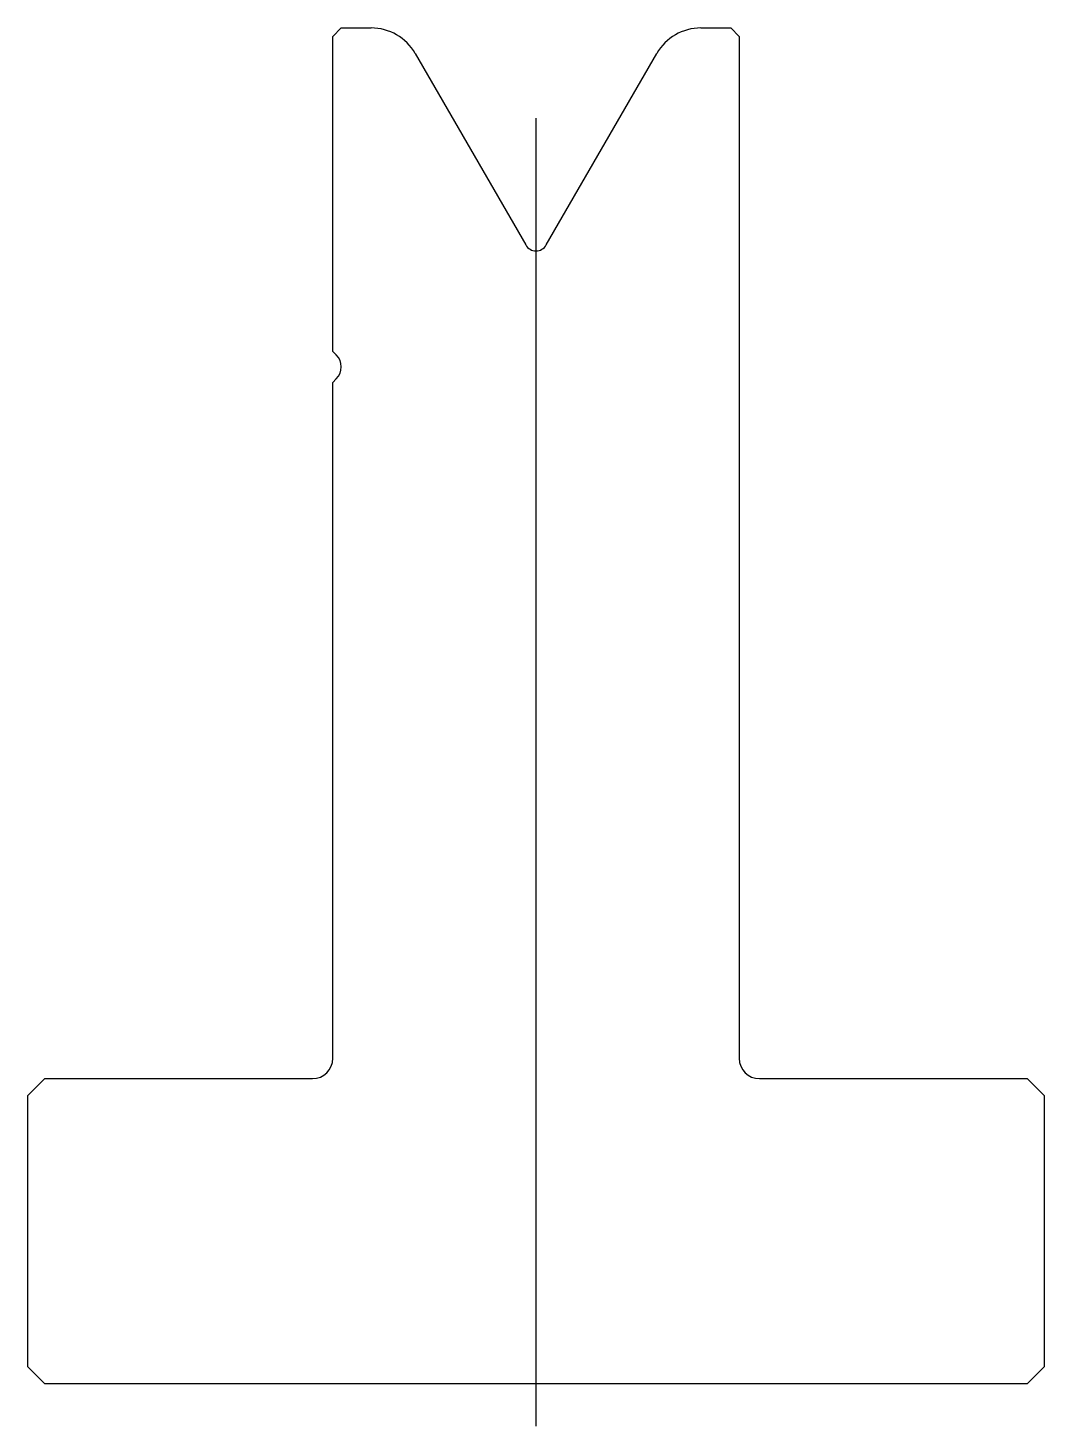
# Model space of a CAD drawing. Header units: metres. Extents: x -29.9 to 30.1, y -43.9 to 38.6.
import ezdxf

# ---------------------------------------------------------------- set-up
doc = ezdxf.new("R2010")
doc.units = ezdxf.units.M

msp = doc.modelspace()

# ---------------------------------------------------------------- linework, layer by layer
for p, q in [((-11.384387, 38.644308), (-11.884387, 38.144308)), ((-11.884387, 19.558522), (-11.884387, 38.144308)), ((-11.384387, 38.644308), (-9.616438, 38.644308)), ((9.847664, 38.644308), (11.615613, 38.644308)), ((12.115613, 38.144308), (11.615613, 38.644308)), ((12.115613, 38.144308), (12.115613, -22.155692)), ((-7.018362, 37.144308), (-0.490605, 25.837902)), ((0.721831, 25.837902), (7.249587, 37.144308)), ((0.115613, -43.855692), (0.115613, 33.316316)), ((-11.884387, 19.558522), (-11.67728, 19.351415)), ((-11.67728, 17.937201), (-11.884387, 17.730094)), ((-11.884387, -22.155692), (-11.884387, 17.730094)), ((-28.884387, -23.355692), (-29.884387, -24.355692)), ((-28.884387, -23.355692), (-13.084387, -23.355692)), ((13.315613, -23.355692), (29.115613, -23.355692)), ((30.115613, -24.355692), (29.115613, -23.355692)), ((-29.884387, -40.355692), (-29.884387, -24.355692)), ((30.115613, -24.355692), (30.115613, -40.355692)), ((-29.884387, -40.355692), (-28.884387, -41.355692)), ((29.115613, -41.355692), (30.115613, -40.355692)), ((29.115613, -41.355692), (-28.884387, -41.355692))]:
    msp.add_line(p, q)
for centre, radius, start, end in [((-9.616438, 35.644308), 3, 30, 90), ((9.847664, 35.644308), 3, 90, 150), ((0.115613, 26.187902), 0.7, 210, 330), ((-12.384387, 18.644308), 1, 315, 45), ((-13.084387, -22.155692), 1.2, 270, 0), ((13.315613, -22.155692), 1.2, 180, 270)]:
    msp.add_arc(centre, radius, start, end)

doc.saveas('drawing.dxf')
